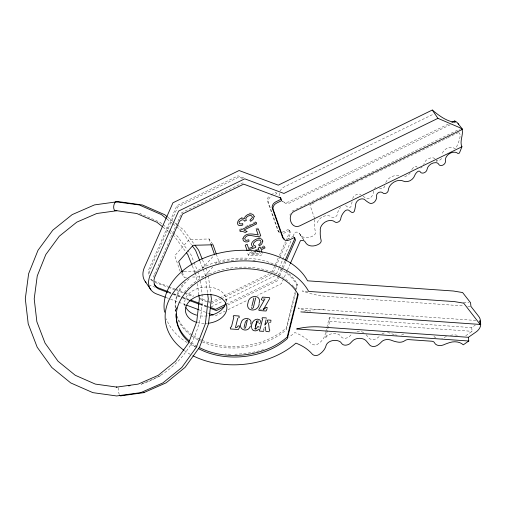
<?xml version="1.0" encoding="UTF-8"?>
<svg xmlns="http://www.w3.org/2000/svg" width="506" height="506" viewBox="0 0 506 506"><rect width="100%" height="100%" fill="white"/><g stroke="black" fill="none" stroke-linecap="round" stroke-linejoin="round"><path stroke-width="0.38" stroke-dasharray="2.53 1.9" d="M279.084 195.803L279.641 191.679M314.846 219.522L314.675 222.634A42.567 31.359 -34.2 0 0 315.478 231.982A3.498 2.581 -34.2 0 1 313.587 235.606A11.252 8.292 -34.2 0 1 299.723 233.905A5.383 3.966 -34.2 0 0 294.802 232.33L292.582 237.346M263.765 329.229L264.284 327.129M295.276 291.608L286.307 327.989A63.086 43.927 -5.9 0 1 203.229 340.772M295.46 290.855L297.142 284.03A63.086 43.927 -5.9 0 0 286.788 271.842M295.441 293.202L286.466 329.577A63.086 43.927 -5.9 0 1 201.249 341.43M296.371 289.413L297.307 285.624L297.142 284.03M325.636 332.429L325.086 334.649A21.537 14.997 -5.9 0 1 317.825 344.061A4.339 3.017 -5.9 0 1 311.26 343.606A48.241 33.592 -5.9 0 0 294.821 332.531A74.218 51.682 -5.9 0 1 288.787 337.325M325.82 331.689L329.279 317.654L471.718 327.616L475.26 325.156M329.279 317.654L329.659 321.361L325.472 338.356A8.412 5.857 -5.9 0 1 331.594 333.777A8.412 5.857 -5.9 0 1 339.842 335.124L341.221 336.882A4.269 2.973 -5.9 0 0 345.927 338.16A7.154 4.978 -5.9 0 0 349.203 336.781L351.771 334.112M118.72 387.741L118.467 391.53L119.277 394.623M154.267 274.783L153.685 276.32A15.009 11.062 -34.2 0 0 153.318 277.718M289.875 215.031L290.387 213.728M317.268 222.754L317.85 221.35A8.792 6.477 -34.2 0 1 331.449 216.973A3.612 2.656 -34.2 0 0 334.978 217.099A3.612 2.656 -34.2 0 0 337.401 214.07A13.409 9.88 -34.2 0 1 340.487 207.422M154.583 274.062L181.686 212.722L242.842 182.894L244.297 183.438M271.867 272.456L278.18 258.168M279.445 255.309L285.441 241.735M285.757 241.02L289.862 231.735L288.945 229.117L283.98 231.533A5.566 4.099 -34.2 0 1 281.981 232.159M273.348 272.272L275.555 267.269M275.871 266.554L279.66 257.984M279.976 257.269L286.921 241.552M287.237 240.837L290.71 232.981L288.945 229.117M276.428 273.91L278.964 268.174M279.28 267.459L282.449 260.293M282.765 259.572L291.317 240.217M278.249 275.934L276.668 279.508L226.764 303.847M278.566 275.22L281.722 268.079M282.038 267.364L284.878 260.932M279.413 276.466L277.516 280.754L227.611 305.093M279.729 275.751L282.886 268.604M283.202 267.895L286.042 261.463M287.149 270.735L281.444 283.645L257.522 295.308M287.465 270.021L289.995 264.284M279.963 191.066L281.943 188.333L283.569 187.245L433.8 113.97M263.164 299.312L264.233 298.205M256.852 320.671L257.624 320.19M202.217 268.623L214.07 255.283M212.868 266.89L204.108 276.75L191.072 277.092M215.442 263.987L218.535 260.508L216.536 254.79M141.535 384.067L141.193 384.212C162.805 377.324 180.364 362.606 191.679 343.024C201.205 323.435 204.917 301.14 199.984 279.748M292.025 211.185L459.461 129.175M465.754 335.731L472.104 331.322L471.718 327.616M271.096 194.734L276.055 192.312M275.485 194.247L276.902 193.558L276.213 191.591M448.316 124.078L288.705 201.926L285.055 202.552L282.221 201.382M450.251 124.742L289.774 203.014L285.979 203.501L282.013 201.458M239.218 229.711L242.766 227.978M245.606 226.593L250.578 224.171M253.411 222.785L255.543 221.748M255.815 228.94L257.731 228.004M311.316 204.266L309.9 204.955L314.928 219.319M312.025 203.918L316.275 201.843M319.817 200.117L322.651 198.738M323.359 198.39L334.7 192.862M335.408 192.514L341.076 189.75M341.784 189.402L346.034 187.334M346.743 186.986L352.41 184.222M353.118 183.874L358.084 181.458M360.917 180.073L364.459 178.346M365.168 177.998L370.835 175.234M371.543 174.893L375.794 172.818M376.502 172.47L387.843 166.942M388.551 166.594L394.218 163.83M394.927 163.482L417.602 152.426M418.31 152.078L447.361 137.91M448.069 137.562L457.993 132.73M289.786 230.356L284.827 232.779A5.566 4.099 -34.2 0 1 282.829 233.405M251.925 251.672L247.706 253.727L248.648 255.625L260.868 255.302L262.696 254.41L262.241 253.101M255.435 249.964L257.541 248.933M262.019 246.751L263.968 245.802M253.892 251.817L248.275 254.556L248.648 255.625M255.928 252.349L251.931 254.297L260.419 254.025L259.723 252.045M293.746 236.169L288.781 238.585A5.566 4.099 -34.2 0 1 286.782 239.211M210.717 302.284L219.149 298.167M219.851 297.825L269.059 273.828M211.565 303.53L220.698 299.071M221.4 298.73L271.311 274.385M211.072 306.914L222.33 301.424M225.138 300.052L275.795 275.346M215.309 315.896L225.164 311.095M227.972 309.723L247.674 300.115M142.249 383.75L161.623 375.25L161.306 375.382M241.103 217.523L242.121 217.359M249.275 213.121L251.178 213.115M251.368 253.468L259.856 253.196M212.59 244.139L209.079 238.977L189.143 239.496L174.715 255.739L180.218 271.463M184.051 271.361L197.087 271.026M181.534 273.398L184.171 277.269L187.239 277.187M258.421 237.731L260.4 237.89M307.774 291.348L302.291 290.975A63.086 43.927 13.9 0 0 327.274 296.396L463.875 305.947M463.483 302.24L468.986 302.626M467.797 306.225L470.941 306.44M475.861 320.462L298.078 308.04A63.086 43.927 13.9 0 0 310.406 311.652M260.236 309.817L261.672 309.919M329.659 321.361L472.104 331.322M140.092 213.507L139.751 213.424L160.016 222.254L162.426 224.19M243.86 178.011L238.041 175.841L176.885 205.67L148.884 269.268A15.009 11.062 -34.2 0 0 148.802 275.922M242.526 178.441L238.889 177.087L177.732 206.91L149.732 270.514A15.009 11.062 -34.2 0 0 149.314 275.934M154.172 281.172L168.125 286.377M168.859 286.655L174.734 288.844M175.468 289.122L184.279 292.411M185.013 292.683L193.823 295.978M198.966 297.895L209.984 302.006M155.019 282.411L167.499 287.073M168.239 287.351L183.659 293.107M184.393 293.379L193.203 296.674M200.547 299.413L210.091 302.98M168.517 291.785L172.925 293.429M173.659 293.701L189.813 299.735M200.098 303.575L207.441 306.32M208.175 306.592L209.642 307.142M155.31 287.307L150.902 285.662A20.835 15.351 -34.2 0 1 149.763 285.175M168.53 292.24L172.938 293.891M173.672 294.163L182.483 297.452M183.223 297.73L189.099 299.925M200.117 304.036L207.46 306.781M208.194 307.053L209.661 307.604M168.631 292.753L181.85 297.692M182.584 297.964L188.46 300.159M200.205 304.549L207.549 307.287M166.095 297.522L169.769 298.894M170.503 299.166L185.196 304.65M199.149 309.862L208.7 313.429M167.714 217.112L176.702 224.341M177.302 224.822L183.887 230.129L194.045 243.949M166.879 218.984L172.274 223.323M172.875 223.804L175.873 226.22M176.474 226.701L180.832 230.262L191.426 244.676M163.027 224.677L169.048 229.522M169.649 230.002L177.473 236.302L187.22 249.566M163.008 227.156L168.422 231.514M169.023 231.995L172.027 234.417M172.628 234.898L174.431 236.353L185.898 251.994M366.123 334.719L369.013 338.166A4.946 3.447 -5.9 0 0 376.3 338.672A21.385 14.889 -5.9 0 0 379.816 335.99M187.682 250.192L190.933 254.613L193.779 261.722M458.702 132.382L460.258 134.672L459.796 138.638A8.551 4.263 -85.5 0 1 459.17 140.504L456.083 148.252L454.673 148.65A7.571 5.579 -34.2 0 0 447.121 148.245A7.571 5.579 -34.2 0 0 442.01 154.83M436.147 160.472L437.121 161.933M299.463 233.475L303.809 239.857M300.292 234.873L303.771 239.977M277.87 230.515L279.021 232.203M202.476 259.742L208.048 273.638L208.251 275.163M199.965 261.267L202.887 268.566M203.178 269.3L204.936 273.676L205.246 276.029M194.064 262.431L197.485 270.963M197.77 271.671L199.478 275.934L199.883 278.989M192.331 265.922L194.899 272.336M195.183 273.05L196.328 275.896L196.935 280.488M209.079 238.977L210.831 243.981M182.419 272.266L184.171 277.269M208.352 275.922L210.679 293.436M205.354 276.814L207.542 293.265M197.346 283.543L198.871 295.011M226.049 299.185L226.277 301.412M184.766 303.923L184.994 306.149M175.386 309.451L175.55 311.038A63.086 43.927 -5.9 0 1 189.965 278.117M441.58 158.479A3.732 2.751 -34.2 0 1 436.438 160.421M434.97 158.821A5.395 3.972 -34.2 0 0 432.491 157.783A7.166 5.275 -34.2 0 0 423.724 164.608M279.394 232.589A5.566 4.099 -34.2 0 1 278.49 231.267L268.357 202.33A5.566 4.099 -34.2 0 1 271.943 195.98M152.597 281.127A15.009 11.062 -34.2 0 1 150.813 279.369M152.844 280.571A15.009 11.062 -34.2 0 1 150.788 279.065M279.508 231.912A5.566 4.099 -34.2 0 1 277.649 230.021L267.516 201.084A5.566 4.099 -34.2 0 1 269.862 195.493M363.036 196.17A36.755 27.084 -34.2 0 0 366.205 198.238A4.067 2.998 -34.2 0 0 371.676 196.511A8.381 6.173 -34.2 0 0 373.301 190.977M352.568 198.554A5.547 4.086 -34.2 0 1 360.942 194.475M352.081 201.711A47.33 34.876 -34.2 0 1 351.075 206.214A1.72 1.265 -34.2 0 1 348.425 207.504A32.979 24.301 -34.2 0 1 345.674 205.55A3.074 2.264 -34.2 0 0 344.086 205.075M374.174 188.555A3.2 2.359 -34.2 0 1 374.535 188.213M374.933 187.909A3.2 2.359 -34.2 0 1 375.825 187.454M379.462 187.973A4.794 3.536 -34.2 0 1 379.633 188.131A3.137 2.309 -34.2 0 0 382.802 188.346A3.137 2.309 -34.2 0 0 384.927 185.55M411.644 170.06A7.558 5.572 -34.2 0 1 411.827 169.7M412.029 169.346A7.558 5.572 -34.2 0 1 414.306 166.79A1.904 1.404 -34.2 0 1 416.893 166.929A3.814 2.815 -34.2 0 0 417.241 167.448M385.736 182.514A9.911 7.305 -34.2 0 1 400.107 176.278M410.303 172.805A7.552 5.566 -34.2 0 1 403.155 176.853M422.067 167.214A3.814 2.815 -34.2 0 1 420.594 168.017M303.859 311.209A63.086 43.927 13.9 0 1 325.048 309.919M202.508 340.468A63.086 43.927 -5.9 0 1 200.389 339.513M199.693 339.184A63.086 43.927 -5.9 0 1 192.995 335.364M192.356 334.934A63.086 43.927 -5.9 0 1 177.03 316.187M175.759 311.709A63.086 43.927 -5.9 0 1 184.456 282.006M194.532 272.734A63.086 43.927 -5.9 0 1 275.726 264.999M200.547 341.107A63.086 43.927 -5.9 0 1 198.504 340.095M197.846 339.747A63.086 43.927 -5.9 0 1 191.274 335.636M190.667 335.187A63.086 43.927 -5.9 0 1 177.195 317.774M218.086 263.177A63.086 43.927 -5.9 0 1 249.053 259.888M252.88 260.242A63.086 43.927 -5.9 0 1 255.163 260.539M279.963 268.705A63.086 43.927 -5.9 0 1 297.307 285.624M197.226 346.408A63.086 43.927 -5.9 0 1 190.243 341.683M184.443 292.164A63.086 43.927 -5.9 0 1 289.4 282.272M292.164 284.948A63.086 43.927 -5.9 0 1 293.752 286.725M294.258 287.332A63.086 43.927 -5.9 0 1 295.668 289.192M207.232 323.404A20.778 14.472 -5.9 0 1 204.905 323.517M204.127 323.517A20.778 14.472 -5.9 0 1 197.435 322.588M190.256 354.333A74.218 51.682 -5.9 0 1 184.329 350.557M195.379 346.8A63.086 43.927 -5.9 0 1 189.832 342.802M263.468 349.595A74.218 51.682 -5.9 0 1 234.537 354.206M230.66 354.206A74.218 51.682 -5.9 0 1 225.303 353.972M196.6 347.363A74.218 51.682 -5.9 0 1 190.56 344.497M187.125 342.537A74.218 51.682 -5.9 0 1 166.316 318.786M450.422 335.288A11.366 7.919 -5.9 0 1 458.948 335.718M446.45 336.541A48.045 33.459 -5.9 0 0 442.706 338.04A6.167 4.295 -5.9 0 1 441.864 338.356M435.799 337.951A6.167 4.295 -5.9 0 1 433.813 335.927M403.725 334.049A6.698 4.662 -5.9 0 1 400.594 335.225M363.7 332.587A8.754 6.097 -5.9 0 0 359.235 331.443A7.9 5.503 -5.9 0 0 355.054 332.075M207.245 315.908A20.778 14.472 -5.9 0 1 198.833 315.655M185.304 306.143A20.778 14.472 -5.9 0 1 203.57 287.199A20.778 14.472 -5.9 0 1 226.081 301.462M387.539 332.695A9.127 6.357 -5.9 0 1 390.98 333.486A22.966 15.99 -5.9 0 0 394.225 334.58M381.935 334.011A6.464 4.503 -5.9 0 1 385.629 332.72M397.121 335.193A22.966 15.99 -5.9 0 1 395.363 334.858"/><path stroke-width="0.76" d="M266.466 318.268L266.143 317.894L262.285 317.705L262.057 318.597L262.431 319.058M257.756 322.233L258.199 320.728M251.539 307.496L251.621 308.243L252.19 308.534L253.316 307.711L255.682 297.876M259.085 303.404C261.899 293.948 248.737 294.783 248.073 302.544C244.936 311.981 258.085 312.436 259.167 304.201M250.704 324.011C253 317.553 242.519 316.547 241.337 322.328C237.289 329.691 247.915 333.384 250.369 326.117M233.823 317.224L231.527 326.534L230.243 327.831L230.603 328.274M235.606 326.99L237.744 318.325M244.126 327.066L244.929 323.808M245.087 323.157L245.41 321.86M251.861 306.174L253.867 298.04M255.353 326.737L256.662 321.43M255.062 329.052L256.934 321.468M262.431 319.501L260.122 328.881L259.249 330.184M264.98 324.302L266.093 319.773M297.882 293.796L287.231 336.996A63.086 43.927 -5.9 0 1 199.269 347.514M245.815 321.348L246.574 320.266M458.088 123.628L461.731 128.271C464.173 134.286 459.151 140.807 461.921 146.772L459.391 153.109L457.987 153.514A7.571 5.579 -34.2 0 0 449.625 153.546A7.571 5.579 -34.2 0 0 445.388 161.136A3.732 2.751 -34.2 0 1 442.902 165.095A3.732 2.751 -34.2 0 1 438.772 164.361A5.395 3.972 -34.2 0 0 435.799 162.647A7.166 5.275 -34.2 0 0 427.032 169.472A3.814 2.815 -34.2 0 1 423.901 172.875A3.814 2.815 -34.2 0 1 420.208 171.787A1.904 1.404 -34.2 0 0 417.614 171.654A7.558 5.572 -34.2 0 0 414.661 175.652A7.552 5.566 -34.2 0 1 403.415 181.135A9.911 7.305 -34.2 0 0 393.832 182.185A9.911 7.305 -34.2 0 0 388.235 190.414A3.137 2.309 -34.2 0 1 386.116 193.203A3.137 2.309 -34.2 0 1 382.941 192.995A4.794 3.536 -34.2 0 0 380.063 192.097A3.2 2.359 -34.2 0 0 376.609 195.835A8.381 6.173 -34.2 0 1 374.984 201.375A4.067 2.998 -34.2 0 1 369.513 203.096A36.755 27.084 -34.2 0 1 364.94 199.826A5.547 4.086 -34.2 0 0 359.418 199.535A5.547 4.086 -34.2 0 0 355.68 204.342A47.33 34.876 -34.2 0 1 354.383 211.072A1.72 1.265 -34.2 0 1 351.74 212.362A32.979 24.301 -34.2 0 1 348.982 210.407A3.074 2.264 -34.2 0 0 344.883 211.097A13.409 9.88 -34.2 0 0 340.709 218.927A3.612 2.656 -34.2 0 1 338.286 221.963A3.612 2.656 -34.2 0 1 334.757 221.83A8.792 6.477 -34.2 0 0 325.042 222.134A8.792 6.477 -34.2 0 0 320.323 230.932A42.567 31.359 -34.2 0 0 321.127 240.274A3.498 2.581 -34.2 0 1 319.235 243.898A11.252 8.292 -34.2 0 1 305.371 242.203A5.383 3.966 -34.2 0 0 300.45 240.622L290.311 263.569M239.433 326.497L239.483 325.927L238.2 325.858L236.846 327.527L235.429 327.711M239.661 326.946L238.402 329.514L230.363 328.944M260.47 322.701L259.489 323.802M285.194 260.217L294.663 238.788L294.201 237.478M286.358 260.748L295.51 240.034L294.593 237.409L289.628 239.831A5.566 4.099 -34.2 0 1 283.297 238.32L273.164 209.376A5.566 4.099 -34.2 0 1 276.744 203.026L281.703 200.61L280.786 197.991L243.69 184.14L182.533 213.962L154.532 277.56A15.009 11.062 -34.2 0 0 158.492 288.869L167.897 292.481M270.862 321.108L270.925 320.203L267.876 319.988L267.269 320.481L267.516 321.051M239.009 316.99L239.193 316.111L238.826 315.984L233.734 315.624L233.19 316.105L233.525 316.781M239.249 317.439L238.68 317.92M267.155 308.679L266.061 311.019L258.882 310.513M267.073 307.882L267.149 307.42L265.84 307.408L264.695 308.907L263.126 309.09M269.73 298.515L263.209 309.887M264.961 298.856L258.8 309.723M269.527 297.939L269.439 297.598L262.494 297.111L261.317 299.691L261.925 299.919M267.933 321.493L264.796 325.054M263.854 330.526L263.79 329.419M269.527 330.918L269.787 330.095L269.287 329.45L268.522 322.841M262.747 300.659L263.246 300.109M258.604 329.223C257.023 331.664 252.589 331.417 251.741 328.476M119.669 395.319L120.466 395.907L143.71 392.669L166.139 382.827L185.044 367.4L199.484 347.299L208.472 323.884L211.388 298.761L210.781 294.195M269.66 322.531L270.944 321.905M468.398 337.306L468.777 341.012L296.617 328.97A63.086 43.927 13.9 0 1 320.842 326.984L468.398 337.306L475.969 332.044A14.642 10.196 -5.9 0 0 480.207 321.601L479.789 320.741L480.169 324.447L300.823 311.898M468.777 341.012L463.287 344.826A11.366 7.919 -5.9 0 0 449.923 342.499A48.045 33.459 -5.9 0 0 443.408 344.928A6.167 4.295 -5.9 0 1 434.521 342.815A3.498 2.435 -5.9 0 0 431.77 341.227L409.164 339.646A4.415 3.074 -5.9 0 0 404.863 340.646A6.698 4.662 -5.9 0 1 398.418 342.17A22.966 15.99 -5.9 0 1 391.682 340.374A9.127 6.357 -5.9 0 0 387.501 339.551A6.464 4.503 -5.9 0 0 381.492 341.879A21.385 14.889 -5.9 0 1 377.008 345.56A4.946 3.447 -5.9 0 1 369.715 345.054L366.584 341.284A8.754 6.097 -5.9 0 0 359.943 338.331A7.9 5.503 -5.9 0 0 352.48 341L349.905 343.669A7.154 4.978 -5.9 0 1 346.629 345.048A4.269 2.973 -5.9 0 1 341.929 343.77L340.551 342.012A8.412 5.857 -5.9 0 0 332.297 340.664A8.412 5.857 -5.9 0 0 326.174 345.244A21.537 14.997 -5.9 0 1 318.906 354.662A4.339 3.017 -5.9 0 1 312.347 354.2A48.241 33.592 -5.9 0 0 295.909 343.125A74.218 51.682 -5.9 0 1 192.938 355.762M451.864 122.344L454.698 120.959L455.223 122.319C446.501 121.427 438.898 115.507 432.288 110.042L278.287 185.158L239.091 170.522L172.957 202.779L144.463 267.276A20.835 15.351 -34.2 0 0 145.962 282.399M461.921 146.772L299.818 225.834C290.741 229.907 286.371 214.607 294.682 211.154L462.402 129.353L459.796 127.683L437.937 118.341L283.936 193.45L244.74 178.82L178.605 211.072L150.111 275.574A20.835 15.351 -34.2 0 0 156.55 293.954L165.361 297.25M254.594 251.476L258.806 249.42L258.307 247.991L260.135 247.099L260.641 248.528L264.53 246.631L264.986 247.934L261.096 249.831L262.007 252.443M257.263 251.697L259.262 250.723L259.723 252.045M225.36 304.536L215.518 309.337L210.376 307.414M224.095 306.807L216.366 310.576L210.49 308.388M143.71 392.669L144.052 392.523M116.88 210.717L96.76 213.507L76.773 222.147L59.291 236.22L45.812 254.556L37.254 275.915L34.206 298.831L36.868 321.746L45.059 343.1L58.032 361.24L75.23 375.269L95.324 384.092L116.943 387.103L116.563 387.128L138.189 384.117L158.283 375.294L175.487 361.259L188.624 342.967L196.714 321.772L199.377 298.837L198.871 295.011M128.543 385.876L130.074 385.661M181.755 271.425L183.286 271.38M263.607 331.367L259.603 331.088L259.293 330.709M269.249 331.765L265.846 331.392M168.517 291.785L157.644 287.623A15.009 11.062 -34.2 0 1 154.102 284.125M190.547 300.014L199.358 303.303M189.193 300.431L199.472 304.27M186.663 305.2L198.415 309.59M209.433 313.701L213.108 315.074M257.921 322.645L258.281 322.929M167.119 216.631L164.722 214.702L142.471 205.006L118.277 201.609L94.432 204.917L72.156 214.626L52.763 230.211L38.007 250.287L28.64 273.664L25.3 298.749L28.216 323.84L37.191 347.217L51.808 367.495L70.739 382.934L92.851 392.643L116.639 395.958L140.794 392.618L162.9 382.909L181.825 367.47L196.277 347.35L205.36 323.815L208.27 298.749L207.65 294.043M166.278 218.497L161.484 214.639L139.213 204.936L115.539 201.73C113.679 203.905 112.908 207.966 114.533 210.407L136.746 213.494L156.993 222.317L162.407 226.675M461.731 128.271L462.402 129.353M244.107 327.97L245.018 328.255L245.6 327.698L247.421 319.71M194.974 245.208L198.668 250.23L202.185 259.009M192.35 245.929L195.575 250.318L199.674 260.539M186.366 252.627L187.764 254.524L192.046 265.214M432.288 110.042L437.937 118.341M145.228 281.507L150.877 289.805M480.169 324.447L463.698 303.151L454.477 301.608L308.66 291.412A74.218 51.682 -5.9 0 0 201.249 270.33A74.218 51.682 -5.9 0 0 183.71 350.101M265.764 330.601L265.372 326.775M280.172 197.397L280.855 199.364L275.896 201.786A5.566 4.099 -34.2 0 0 272.317 208.137L282.449 237.074A5.566 4.099 -34.2 0 0 284.309 238.965M216.283 254.075L213.032 244.784L193.096 245.302L178.669 261.545L182.419 272.266M211.078 244.695L214.582 254.701M254.98 328.255L255.321 328.944L256.188 328.938L257.636 326.674L258.977 326.806L259.021 327.312M251.659 327.679C250.527 323.378 254.784 317.237 259.464 319.722A3.694 2.574 -5.9 0 1 260.388 321.905M454.698 120.959A13.637 10.044 -34.2 0 1 458.645 124.533M189.105 340.74A63.086 43.927 -5.9 0 1 176.309 318.457M176.221 317.705A63.086 43.927 -5.9 0 1 176.069 313.865M176.524 309.223A63.086 43.927 -5.9 0 1 176.828 307.692M196.745 322.392A20.778 14.472 -5.9 0 1 191.863 299.223A20.778 14.472 -5.9 0 1 225.043 301.993A20.778 14.472 -5.9 0 1 208.004 323.328M480.358 321.721A14.642 10.196 -5.9 0 0 478.714 316.402L470.941 306.44L470.561 302.733L462.61 292.55L453.389 291.013L307.572 280.817A74.218 51.682 -5.9 0 0 220.894 252.753A74.218 51.682 -5.9 0 0 164.551 312.196M198.769 348.754A63.086 43.927 -5.9 0 0 287.389 338.584L298.23 294.631A63.086 43.927 -5.9 0 0 208.807 275.859A63.086 43.927 -5.9 0 0 189.269 342.328M225.821 302.98A20.778 14.472 -5.9 0 1 209.541 315.554M196.676 315.168A20.778 14.472 -5.9 0 1 185.942 307.559M262.81 241.046L261.754 244L259.306 245.954L258.655 244.683L259.92 243.759L261.071 241.957C260.059 236.207 248.585 244.885 255.612 246.061L255.796 247.402L247.08 250.451L245.246 245.201L247.149 244.271L248.629 248.49L253.202 246.922C246.7 242.791 260.913 234.202 262.81 241.046M254.195 216.441L253.076 219.402L250.641 221.356L249.926 220.192L252.469 217.422C252.216 213.69 246.163 216.037 245.739 218.744L246.34 220.458L244.537 221.16L244 220.167L242.178 219.718L239.357 221.508L239.034 222.317L239.515 223.671L241.324 223.956L242.69 223.563L242.791 225.031C233.747 228.465 237.814 215.613 244.398 218.598C244.803 214.462 252.911 211.521 254.195 216.441M242.975 238.503C242.399 241.963 246.707 242.791 249.041 241.242L248.781 239.806L246.15 240.407L245.283 240.053L244.708 238.465C247.782 231.925 255.745 238.554 260.742 235.821L258.3 228.832L256.378 229.768L258.193 234.955C253.202 234.063 245.144 232.096 242.975 238.503M256.106 222.577L239.787 230.54L240.078 231.381L242.671 231.47L245.227 232.444L247.156 231.501L243.841 230.078L256.561 223.88L256.106 222.577"/></g></svg>
